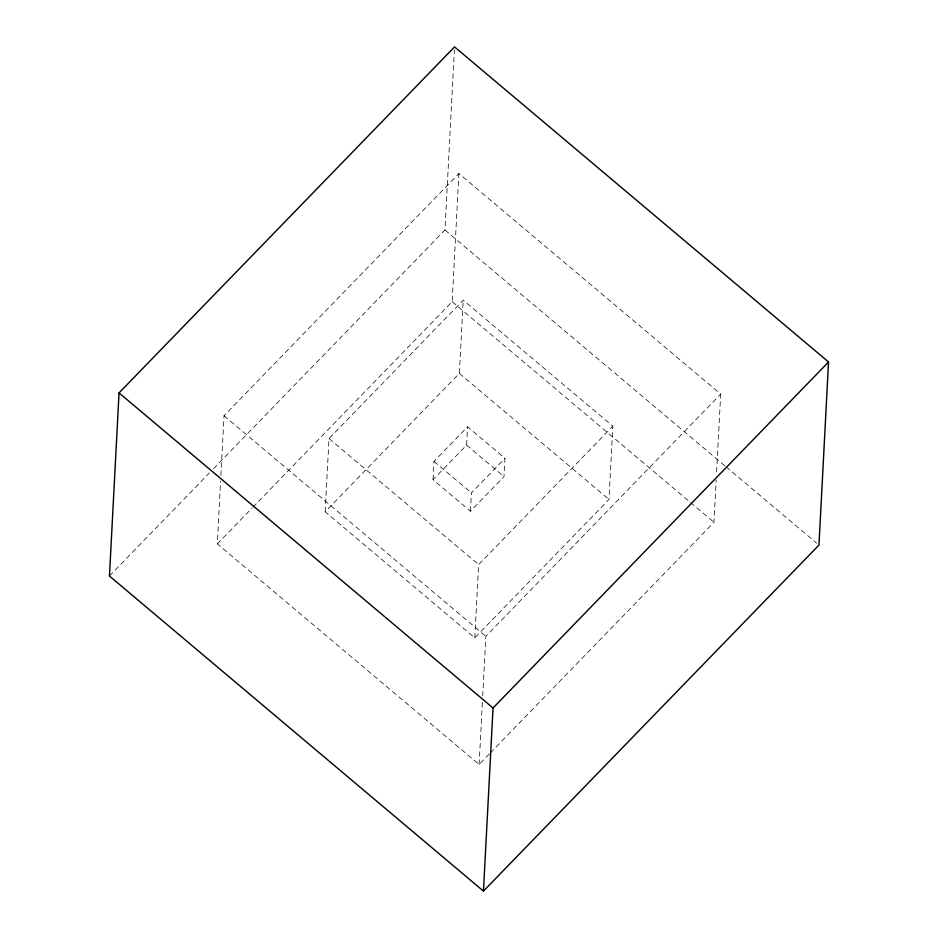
<?xml version="1.0" encoding="UTF-8"?>
<svg xmlns="http://www.w3.org/2000/svg" width="938" height="938" viewBox="0 0 938 938"><rect width="100%" height="100%" fill="white"/><g stroke="black" fill="none" stroke-linecap="round" stroke-linejoin="round"><path stroke-width="0.7" stroke-dasharray="4.69 3.52" d="M489.284 753.988L479.119 764.47L217.311 543.911L220.594 481.276M220.899 475.449L224.03 415.733L458.881 173.53L720.689 394.089L716.48 474.194M325.181 511.808L329.015 438.562L463.22 300.16L612.819 426.192L608.985 499.438L474.78 637.84L325.181 511.808L459.374 373.406L463.22 300.16M213.465 468.742L444.952 230.009L454.391 49.808M433.039 479.705L434.001 461.39L467.558 426.79L504.961 458.295L503.999 476.61L470.442 511.21L433.039 479.705L466.596 445.104L467.558 426.79M252.897 507.212L452.163 301.708L458.881 173.53M470.442 511.21L471.404 492.896L504.961 458.295M474.78 637.84L478.626 564.594L612.819 426.192M479.119 764.47L482.402 701.835M482.707 696.008L485.837 636.292L720.689 394.089M490.304 752.933L713.97 522.267L716.175 480.022M109.453 576.014L209.385 472.951M217.311 543.911L251.888 508.267M444.952 230.009L724.886 465.846M726.012 466.796L816.717 543.208M452.163 301.708L689.348 501.525M690.474 502.475L713.97 522.267M459.374 373.406L608.985 499.438M466.596 445.104L503.999 476.61M434.001 461.39L471.404 492.896M329.015 438.562L478.626 564.594M224.03 415.733L485.837 636.292"/><path stroke-width="1.41" d="M119.044 392.905L109.453 576.014L483.457 891.1L818.956 545.095L828.547 361.986L454.543 46.9L119.044 392.905L493.048 707.991L483.457 891.1M493.048 707.991L828.547 361.986"/></g></svg>
